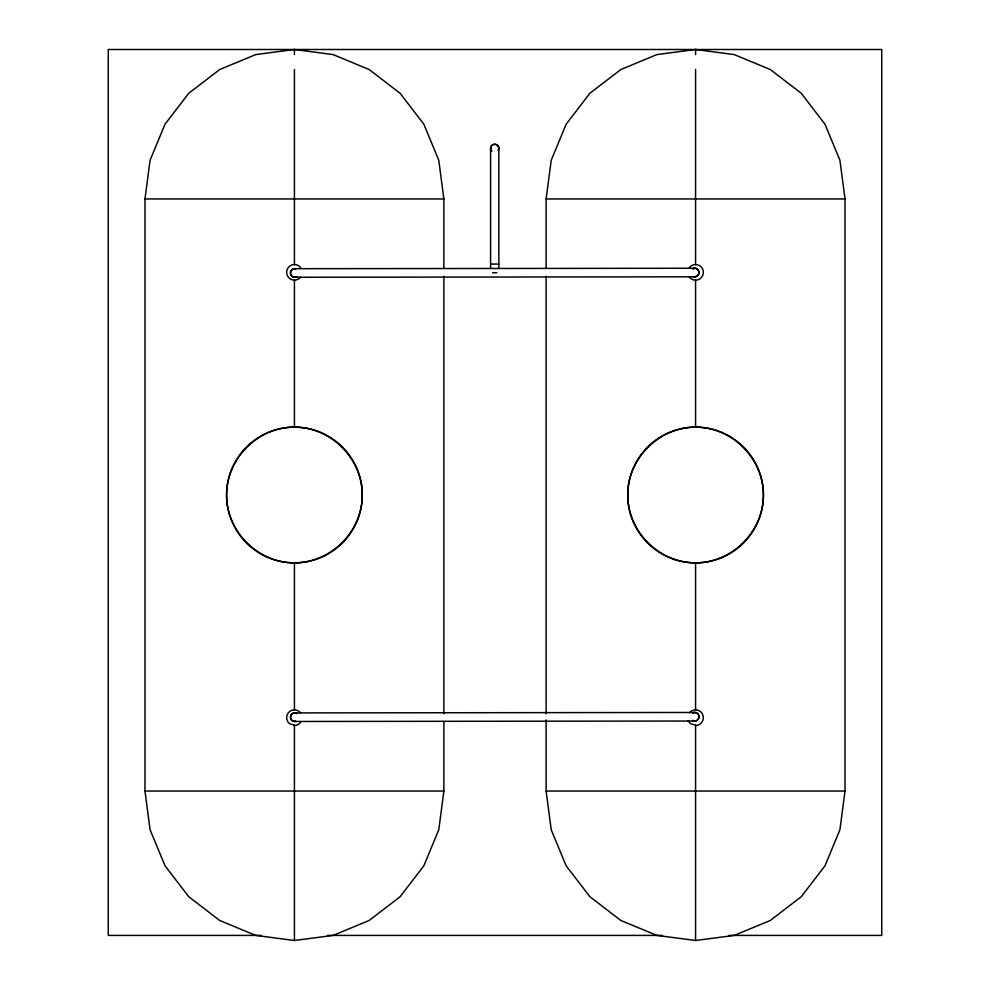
<?xml version="1.0" encoding="UTF-8"?>
<svg xmlns="http://www.w3.org/2000/svg" width="990" height="990" viewBox="0 0 990 990"><rect width="100%" height="100%" fill="white"/><g stroke="black" fill="none" stroke-linecap="round" stroke-linejoin="round"><path stroke-width="1.49" d="M443.879 721.487L443.879 791.047L438.78 829.731L423.856 865.78L400.108 896.73L369.146 920.477L333.11 935.414L294.426 940.5L255.754 935.414L219.706 920.477L188.756 896.73L165.008 865.78L150.072 829.731L144.986 791.047L144.986 198.953L150.072 160.269L165.008 124.22L188.756 93.27L219.706 69.523L255.754 54.586L294.426 49.5L333.11 54.586L369.146 69.523L400.108 93.27L423.856 124.22L438.78 160.269L443.879 198.953L443.879 268.513M490.582 268.476L490.582 148.376C490.372 143.055 499.047 143.055 498.849 148.376L498.849 268.476L294.698 268.698C289.191 268.5 289.216 277.485 294.711 277.262L694.72 276.816C700.227 277.027 700.227 268.043 694.72 268.24L498.849 268.476M498.849 148.376L498.292 150.443A4.133 4.133 0 0 0 497.079 144.986A4.133 4.133 0 0 0 491.547 145.716A4.133 4.133 0 0 0 491.782 151.297L490.582 148.376M546.121 268.513L546.121 198.953L551.22 160.269L566.144 124.22L589.892 93.27L620.854 69.523L656.89 54.586L695.574 49.5L734.246 54.586L770.294 69.523L801.244 93.27L824.992 124.22L839.928 160.269L845.015 198.953L845.015 791.047L839.928 829.731L824.992 865.78L801.244 896.73L770.294 920.477L734.246 935.414L695.574 940.5L656.89 935.414L620.854 920.477L589.892 896.73L566.144 865.78L551.22 829.731L546.121 791.047L546.121 719.94M294.711 277.262L296.851 276.68A4.282 4.282 0 0 1 290.466 273.549A4.282 4.282 0 0 1 295.8 268.835L294.698 268.698M294.698 712.911C289.191 712.713 289.216 721.698 294.711 721.475L694.72 721.029C700.227 721.24 700.227 712.255 694.72 712.466L294.698 712.911L296.839 713.481A4.282 4.282 0 0 0 290.454 716.649A4.282 4.282 0 0 0 295.824 721.326L294.711 721.475M694.72 268.24L692.579 268.822A4.282 4.282 0 0 1 698.977 271.965A4.282 4.282 0 0 1 693.619 276.668L694.72 276.816M294.426 427.16C258.118 426.925 226.363 458.692 226.586 495C226.363 531.308 258.118 563.075 294.426 562.84C330.734 563.075 362.501 531.308 362.266 495C362.501 458.692 330.734 426.925 294.426 427.16L294.426 280.059M695.574 427.16C659.266 426.925 627.499 458.692 627.734 495C627.499 531.308 659.266 563.075 695.574 562.84C731.882 563.075 763.637 531.308 763.414 495C763.637 458.692 731.882 426.925 695.574 427.16L695.574 280.059M694.72 712.466L692.579 713.035A4.282 4.282 0 0 1 699.014 716.748A4.282 4.282 0 0 1 692.579 720.448L694.72 721.029M144.986 198.953L443.879 198.953M546.121 198.953L845.015 198.953M490.582 264.07L498.849 264.07M492.649 272.757L496.782 272.757M144.986 791.047L443.879 791.047M546.121 791.047L845.015 791.047M261.1 935.414L108.257 935.414L108.257 49.5L881.744 49.5L881.744 935.414L728.9 935.414M327.492 935.414L662.508 935.414M695.574 49.5L695.574 54.586M695.574 69.523L695.574 264.615M695.574 562.84L695.574 709.941M695.574 725.385L695.574 940.5M546.121 276.247L546.121 713.753M443.879 276.247L443.879 713.753M294.426 49.5L294.426 54.586M294.426 69.523L294.426 264.615M294.426 562.84L294.426 709.941M294.426 725.385L294.426 940.5M300.539 722.49A7.871 7.796 -90 0 1 295.342 725.398L289.612 723.777A7.747 7.685 -90 0 1 288.313 712.837A7.871 7.796 -90 0 1 293.51 709.941L295.552 709.966A7.858 7.796 -90 0 1 300.663 713.01M300.663 267.684A7.858 7.796 -90 0 0 295.552 264.639L293.51 264.602A7.871 7.796 -90 0 0 288.313 267.51A7.747 7.685 -90 0 0 288.189 276.99A7.858 7.796 -90 0 0 293.312 280.034L295.342 280.071A7.871 7.796 -90 0 0 300.539 277.151M689.337 276.99A7.858 7.796 -90 0 0 694.448 280.034L696.49 280.071A7.871 7.796 -90 0 0 701.687 277.151A7.747 7.685 -90 0 0 701.811 267.684A7.858 7.796 -90 0 0 696.688 264.639L694.658 264.602A7.871 7.796 -90 0 0 689.461 267.51M688.335 720.547A7.747 7.685 -90 0 0 690.748 723.777L696.49 725.398A7.871 7.796 -90 0 0 701.687 722.49A7.747 7.685 -90 0 0 701.811 713.01A7.858 7.796 -90 0 0 696.688 709.966L694.658 709.929A7.871 7.796 -90 0 0 689.461 712.85M246.46 542.966A67.84 67.84 0 0 0 359.964 512.56A67.84 67.84 0 0 0 276.866 429.474A67.84 67.84 0 0 0 246.46 542.966M647.596 542.966A67.84 67.84 0 0 0 761.1 512.56A67.84 67.84 0 0 0 678.014 429.474A67.84 67.84 0 0 0 647.596 542.966"/></g></svg>
